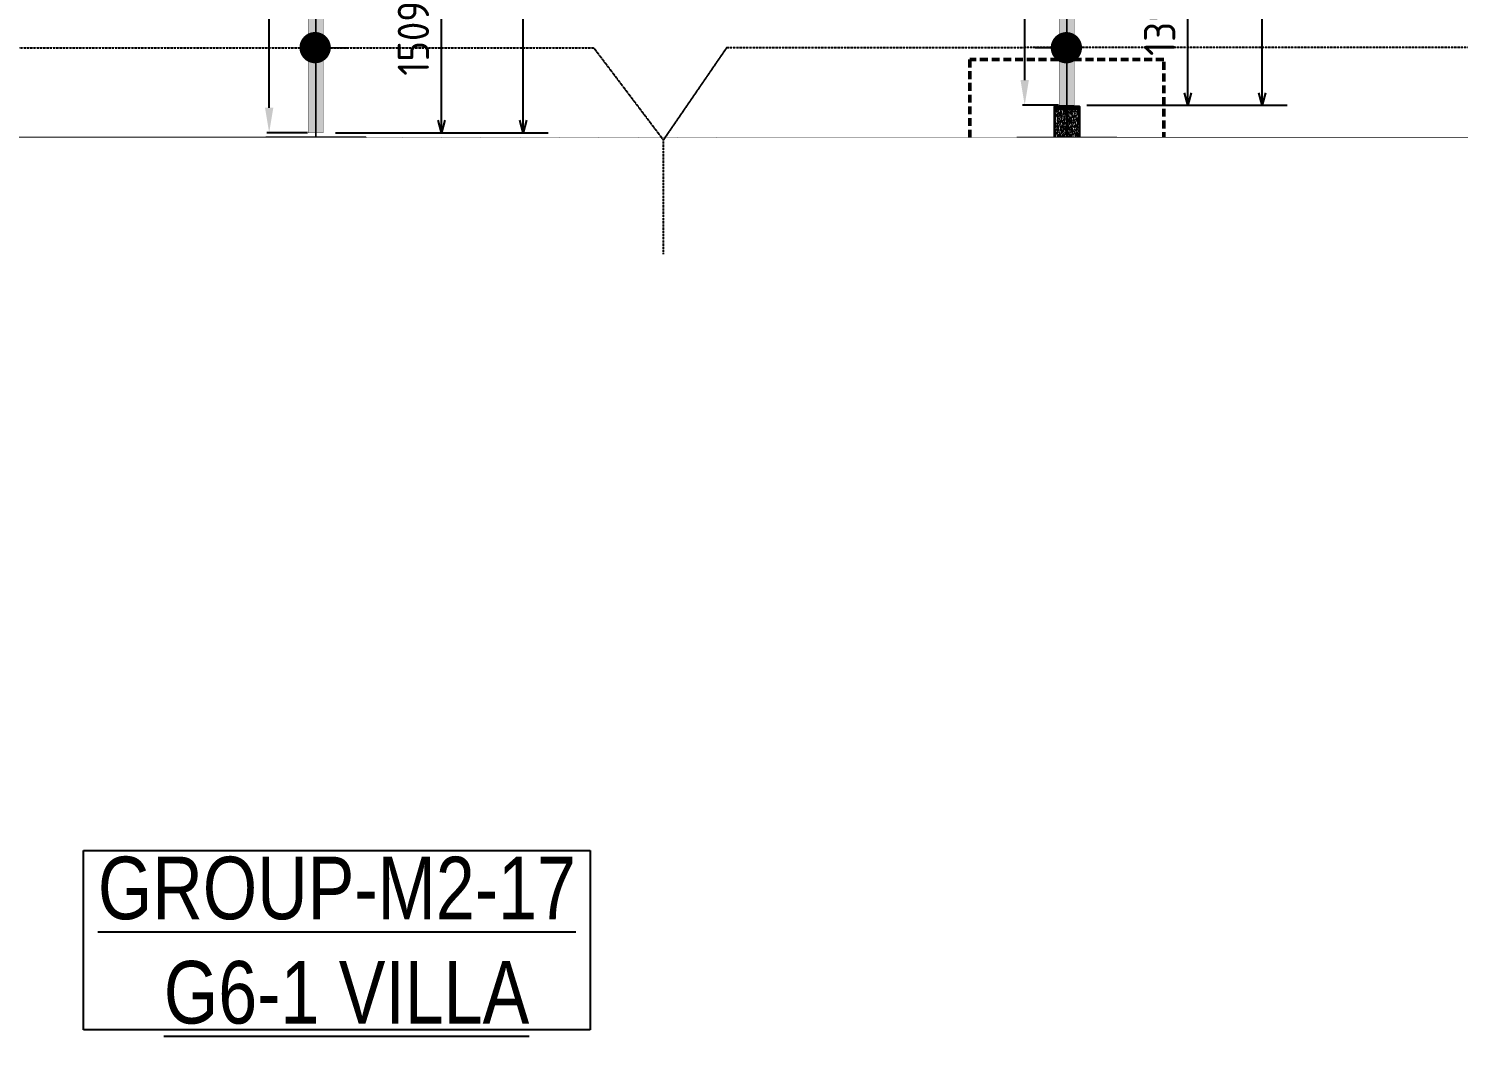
# Model space of a CAD drawing. Header units: centimetres. Extents: x -6122352 to 6876996, y -1694241 to 2592194.
# Drawn here: x 23289 to 34713, y -53967 to -45808 of the extents above; entities that cross this region are included whole.
import ezdxf
from ezdxf.xclip import XClip

# ---------------------------------------------------------------- set-up
doc = ezdxf.new("R2010")
doc.units = ezdxf.units.CM
doc.header["$MEASUREMENT"] = 0
doc.header["$XCLIPFRAME"] = 2
doc.header["$PDMODE"] = 66
doc.header["$PDSIZE"] = 100
for name, pattern in [('CENTER', [2, 1.25, -0.25, 0.25, -0.25]), ('DASHED2', [0.375, 0.25, -0.125]), ('XR-AR-MID-SETTING OUT FOR MASTER$0$23585-XR-AR-MID-GROUND FLOOR$0$23261-XR-AR-SI-GF$0$HIDDEN', [0.375, 0.25, -0.125]), ('XR-AR-MID-SETTING OUT FOR MASTER$0$23585-XR-AR-MID-GROUND FLOOR$0$945-4P-1-101-GROUND FLOOR PLAN$0$XR-MIDDLE-GROUND FLOOR PLAN$0$HIDDEN', [9.524999999999999, 6.35, -3.175])]:
    doc.linetypes.add(name, pattern=pattern)
doc.layers.get('Defpoints').update_dxf_attribs({"color": 255, "linetype": 'CENTER'})
for name, color, linetype, lineweight in [('23585-XR-AR-DAMAC PLOT LIMITS$0$1-Mid units', 41, 'Continuous', 5), ('@ Foundations', 4, 'DASHED2', 50), ('A-ANNO-TEXT', 3, 'Continuous', 25), ('XR-AR-MID-SETTING OUT FOR MASTER$0$23585-XR-AR-MID-GROUND FLOOR$0$$A-GLAZ-WNDO', 232, 'Continuous', 9), ('XR-AR-MID-SETTING OUT FOR MASTER$0$23585-XR-AR-MID-GROUND FLOOR$0$$A-WALL', 1, 'Continuous', 5), ('XR-AR-MID-SETTING OUT FOR MASTER$0$23585-XR-AR-MID-GROUND FLOOR$0$A-EQUP-KITN-PLAN', 202, 'Continuous', 9), ('XR-AR-MID-SETTING OUT FOR MASTER$0$23585-XR-AR-MID-GROUND FLOOR$0$A-FLOR-OVHD', 9, 'XR-AR-MID-SETTING OUT FOR MASTER$0$23585-XR-AR-MID-GROUND FLOOR$0$23261-XR-AR-SI-GF$0$HIDDEN', 15), ('XR-AR-MID-SETTING OUT FOR MASTER$0$23585-XR-AR-MID-GROUND FLOOR$0$A-GLAZ-SILL', 8, 'Continuous', 5), ('XR-AR-MID-SETTING OUT FOR MASTER$0$23585-XR-AR-MID-GROUND FLOOR$0$A-GLAZ-WNDO', 232, 'Continuous', 9), ('XR-AR-MID-SETTING OUT FOR MASTER$0$23585-XR-AR-MID-GROUND FLOOR$0$A-WALL', 7, 'Continuous', 30), ('XR-AR-MID-SETTING OUT FOR MASTER$0$23585-XR-AR-MID-GROUND FLOOR$0$S-COLS', 51, 'Continuous', 40)]:
    doc.layers.add(name, color=color, linetype=linetype, lineweight=lineweight)
for name, color, linetype in [('@MI-REF LAYER', 7, 'Continuous'), ('@MI-TYPE-02', 6, 'Continuous'), ('B_TH_4', 7, 'Continuous'), ('XR-AR-MID-SETTING OUT FOR MASTER$0$23585-XR-AR-MID-GROUND FLOOR$0$A-Flor-Hral', 3, 'Continuous'), ('XR-AR-MID-SETTING OUT FOR MASTER$0$23585-XR-AR-MID-GROUND FLOOR$0$A-Flor-Strs', 1, 'Continuous'), ('XR-AR-MID-SETTING OUT FOR MASTER$0$23585-XR-AR-MID-GROUND FLOOR$0$G-SHAD-20', 251, 'Continuous'), ('XR-AR-MID-SETTING OUT FOR MASTER$0$23585-XR-AR-MID-GROUND FLOOR$0$GS-HATCH-FLOOR TILE', 251, 'Continuous')]:
    doc.layers.add(name, color=color, linetype=linetype)
doc.styles.add('JWC 1.50MM', font='GOTHIC.TTF', dxfattribs={"width": 0.8, "height": 1.5})
doc.styles.add('Schueco-BEMSTIL', font='isocpeur.ttf', dxfattribs={"width": 0.9})
doc.styles.add('Xref group 33-41$0$1710 X BOUNDARY WALL OPTION 1$0$Ariel', font='arial.ttf', dxfattribs={"width": 0.8})
doc.dimstyles.new('JWC - 1.5', dxfattribs={"dimtxt": 1.5, "dimasz": 2, "dimexe": 0.18, "dimexo": 0.06, "dimgap": 0.09, "dimtad": 1, "dimtoh": 1, "dimdec": 0, "dimzin": 0, "dimdsep": 46, "dimtxsty": 'JWC 1.50MM', "dimcen": 0.09, "dimclrd": 1, "dimclre": 1, "dimclrt": 2, "dimadec": 0, "dimazin": 0, "dimtfac": 1, "dimtdec": 0, "dimtofl": 0, "dimtmove": 0, "dimatfit": 3, "dimfxl": 30, "dimtolj": 1, "dimtzin": 0, "dimarcsym": 0})
doc.dimstyles.new('MI- JWC-TXT-2.5 MM', dxfattribs={"dimscale": 1.5, "dimtxt": 2.5, "dimasz": 1, "dimexe": 2, "dimexo": 1, "dimgap": 1, "dimtad": 1, "dimdec": 0, "dimdsep": 46, "dimtxsty": 'Schueco-BEMSTIL', "dimblk": 'OPEN30', "dimcen": 0, "dimdle": 2, "dimclrd": 140, "dimclre": 8, "dimclrt": 40, "dimadec": 0, "dimazin": 2, "dimtfac": 1, "dimtdec": 0, "dimtix": 1, "dimtmove": 2, "dimatfit": 3, "dimldrblk": 'OPEN', "dimfxl": 2, "dimlwd": -1, "dimlwe": -1, "dimarcsym": 0})

# ---------------------------------------------------------------- blocks, each defined once
blk = doc.blocks.new('23585-XR-AR-DAMAC PLOT LIMITS')
at = {"layer": '23585-XR-AR-DAMAC PLOT LIMITS$0$1-Mid units', "color": 251, "true_color": 0x636466}
for points in [[(496444.1202999996, 2768891.6699), (496448.1737000002, 2768896.093699999), (496465.8687000005, 2768879.879899999), (496461.8152999999, 2768875.4561)], [(496440.0669, 2768887.246099999), (496444.1202999996, 2768891.6699), (496461.8152999999, 2768875.4561), (496457.7619000003, 2768871.032500001)], [(496457.7619000003, 2768871.032500001), (496453.7084999997, 2768866.608899999), (496436.0132999998, 2768882.8223), (496440.0669, 2768887.246099999)]]:
    blk.add_lwpolyline(points, close=True, dxfattribs=at)
blk = doc.blocks.new('A$Cf093b529')
at = {"layer": 'A-ANNO-TEXT'}
blk.add_blockref('23585-XR-AR-DAMAC PLOT LIMITS', (-495391.9901121984, -2768603.441896566), dxfattribs=at)
blk = doc.blocks.new('XR-AR-MID-SETTING OUT FOR MASTER$0$23585-XR-AR-MID-GROUND FLOOR$0$945-4P-1-101-GROUND FLOOR PLAN$0$XR-MIDDLE-GROUND FLOOR PLAN$0$A$C446944C1')
at = {"layer": 'XR-AR-MID-SETTING OUT FOR MASTER$0$23585-XR-AR-MID-GROUND FLOOR$0$A-GLAZ-SILL', "color": 252}
blk.add_line((-2.733431756496429e-07, -4.737777635455132e-05), (5.199999726377428, -4.737754352390766e-05), dxfattribs=at)
for points in [[(2.208076124545187, -0.02284434624016285), (2.208076124545187, -0.1242443462833762), (2.093846930889413, -0.07354434626176953), (2.208076124545187, -0.02284434624016285)], [(2.991923328721896, -0.02284434624016285), (2.991923328721896, -0.1242443462833762), (3.106152522144839, -0.07354434579610825), (2.991923328721896, -0.02284434624016285)]]:
    blk.add_lwpolyline(points, dxfattribs=at)
at = {"layer": 'XR-AR-MID-SETTING OUT FOR MASTER$0$23585-XR-AR-MID-GROUND FLOOR$0$A-GLAZ-WNDO', "color": 252}
for p, q in [((5.199999726610258, 0.2499526219908148), (-2.735760062932968e-07, 0.2499526222236454)), ((-2.735760062932968e-07, 0.2499526222236454), (-2.733431756496429e-07, -4.737777635455132e-05)), ((0.04999972670339048, 0.0999526223167777), (0.04999972647055984, 0.2499526219908148)), ((1.284999726805836, 0.2499526222236454), (1.284999726805836, 0.09995262185111642)), ((1.334999726619571, 0.09995262208394706), (1.334999726619571, 0.2499526222236454)), ((3.864999726880342, 0.0999526223167777), (3.864999726880342, 0.2499526224564761)), ((3.914999726694077, 0.2499526222236454), (3.914999726694077, 0.09995262185111642)), ((5.149999726563692, 0.09995262254960835), (5.149999726796523, 0.2499526222236454)), ((5.199999726610258, 0.2499526219908148), (5.199999726377428, -4.737754352390766e-05)), ((-2.733431756496429e-07, 0.09995262208394706), (2.599999726517126, 0.09995262185111642)), ((5.199999726610258, 0.0999526223167777), (2.599999726517126, 0.09995262185111642))]:
    blk.add_line(p, q, dxfattribs=at)
for points in [[(1.284999726805836, 0.1999526221770793), (0.04999972647055984, 0.1999526226427406)], [(3.914999726694077, 0.1999526221770793), (5.149999726796523, 0.1999526219442487)]]:
    blk.add_lwpolyline(points, dxfattribs=at)
for points in [[(1.224999726749957, 0.03995262226089835), (1.304999726824462, 0.03995262226089835), (1.304999726824462, 0.08995262207463384), (1.224999726517126, 0.08995262230746448)], [(2.51999972644262, 0.03995262226089835), (1.304999726824462, 0.03995262226089835), (1.304999726824462, 0.08995262207463384), (2.519999726675451, 0.08995262207463384)], [(2.599999726517126, 0.03995262226089835), (2.51999972644262, 0.03995262226089835), (2.519999726675451, 0.08995262207463384), (2.599999726517126, 0.08995262254029512)], [(2.599999726517126, 0.03995262226089835), (2.679999726591632, 0.03995262202806771), (2.679999726591632, 0.08995262254029512), (2.599999726517126, 0.08995262254029512)], [(2.679999726591632, 0.03995262202806771), (3.89499972644262, 0.039952622493729), (3.894999726675451, 0.08995262207463384), (2.679999726591632, 0.08995262254029512)], [(3.974999726749957, 0.039952622493729), (3.89499972644262, 0.039952622493729), (3.894999726675451, 0.08995262207463384), (3.974999726749957, 0.08995262230746448)]]:
    blk.add_lwpolyline(points, close=True, dxfattribs=at)
blk = doc.blocks.new('XR-AR-MID-SETTING OUT FOR MASTER$0$23585-XR-AR-MID-GROUND FLOOR$0$945-4P-1-101-GROUND FLOOR PLAN$0$XR-MIDDLE-GROUND FLOOR PLAN$0$BREAK LINE1')
blk.add_lwpolyline([(648.1633601741578, -6.16698093744526, 0, 0, 0), (100.7725748287976, -6.16698093744526, 16.74478720384293, 16.74478720384293, 0), (38.27257482879577, -177.8843240237456, 16.74478720384293, 16.74478720384293, 0), (-86.72742517120423, 165.5503621488551, 16.74478720384293, 16.74478720384293, 0), (-149.2274251712042, -6.166980937447079, 0, 0, 0), (-912.0704092131346, -6.166980937441622, 0, 0, 0)], format="xyseb")
blk = doc.blocks.new('XR-AR-MID-SETTING OUT FOR MASTER$0$23585-XR-AR-MID-GROUND FLOOR$0$945-4P-1-101-GROUND FLOOR PLAN$0$XR-MIDDLE-GROUND FLOOR PLAN$0$WRFWF')
at = {"layer": 'XR-AR-MID-SETTING OUT FOR MASTER$0$23585-XR-AR-MID-GROUND FLOOR$0$A-FLOR-OVHD', "linetype": 'XR-AR-MID-SETTING OUT FOR MASTER$0$23585-XR-AR-MID-GROUND FLOOR$0$945-4P-1-101-GROUND FLOOR PLAN$0$XR-MIDDLE-GROUND FLOOR PLAN$0$HIDDEN', "ltscale": 0.1}
for p, q in [((9250.00889430586, 14089.9999996908), (9250.008894346622, 9909.449274283641)), ((10350.00889432596, 14089.44927426482), (9250.008894305867, 14089.44927426484)), ((10350.00889432159, 13809.44927426483), (9250.008894308598, 13809.44927426484)), ((10350.00889431722, 13529.44927426483), (9250.008894311328, 13529.44927426484)), ((10350.00889431286, 13249.44927426483), (9250.008894314058, 13249.44927426484)), ((10350.00889431286, 12969.44927426484), (9250.008894314054, 12969.44927426485)), ((10350.00889431285, 12689.44927426484), (9250.00889431405, 12689.44927426486)), ((10350.00889431285, 12409.44927426485), (9250.008894314047, 12409.44927426486)), ((10350.00889431284, 12129.44927426485), (9250.008894314044, 12129.44927426487)), ((10350.00889431284, 11849.44927426486), (9250.00889431404, 11849.44927426487)), ((10350.00889431284, 11569.44927426486), (9250.008894314036, 11569.44927426488)), ((10350.00889431283, 11289.44927426487), (9250.00889431403, 11289.44927426488)), ((10350.00889431283, 11009.44927426487), (9250.008894314027, 11009.44927426489)), ((10350.00889432794, 11009.4492742833), (10350.00889432794, 9909.449274272882)), ((10350.00889432794, 9909.449274272882), (9250.008894346622, 9909.449274283641))]:
    blk.add_line(p, q, dxfattribs=at)
blk.add_lwpolyline([(10350.00889430916, 14369.99999969173), (10350.00889431698, 11009.4492742833)], dxfattribs=at)
blk = doc.blocks.new('XR-AR-MID-SETTING OUT FOR MASTER$0$23585-XR-AR-MID-GROUND FLOOR$0$945-4P-1-101-GROUND FLOOR PLAN$0$XR-MIDDLE-GROUND FLOOR PLAN$0$ASDASDASD')
blk.add_wipeout([(-42428.49006074868, 24502.348435747233), (-42278.49006074868, 24502.348435747143), (-42278.490060748925, 24052.348435747146), (-42428.49006074892, 24052.34843574723)])
blk.add_hatch(color=256).paths.add_polyline_path([(-42428.49006074868, 24502.34843574724), (-42278.49006074868, 24502.34843574715), (-42428.49006074893, 24052.34843574724)])
for p, q in [((-42278.49006074868, 24502.34843574715), (-42428.49006074868, 24502.34843574724)), ((-42428.49006074868, 24502.34843574724), (-42428.49006074893, 24052.34843574724)), ((-42428.49006074893, 24052.34843574724), (-42278.49006074868, 24502.34843574715)), ((-42278.49006074893, 24052.34843574715), (-42278.49006074868, 24502.34843574715)), ((-42428.49006074893, 24052.34843574724), (-42278.49006074893, 24052.34843574715))]:
    blk.add_line(p, q)
blk = doc.blocks.new('XR-AR-MID-SETTING OUT FOR MASTER$0$23585-XR-AR-MID-GROUND FLOOR$0$A$C08698786')
at = {"layer": 'XR-AR-MID-SETTING OUT FOR MASTER$0$23585-XR-AR-MID-GROUND FLOOR$0$S-COLS', "color": 252, "lineweight": 30}
for points in [[(5900, 19472.65428233147), (5899.999999761581, 18772.65428209305), (6100, 18772.65428209305), (6099.999999761581, 19472.65428209305)], [(-100.1414103507996, 18727.55777406693), (-100.141410112381, 17727.55777406693), (99.85858964920044, 17727.55777430534), (99.85858988761902, 18727.55777430534)], [(-100.1111845970154, 16144.64576864243), (-100.111184835434, 14944.64576864243), (99.88881516456604, 14944.64576816559), (99.88881492614746, 16144.64576816559)], [(5900.000467061996, 15688.03591275215), (5900.000467061996, 14688.03591275215), (6100.000467061996, 14688.03591299057), (6100.000467061996, 15688.03591299057)]]:
    blk.add_lwpolyline(points, close=True, dxfattribs=at)
blk = doc.blocks.new('XR-AR-MID-SETTING OUT FOR MASTER')
h = blk.add_hatch()
h.set_pattern_fill('AR-CONC', color=8, scale=0.2, angle=90)
h.set_pattern_definition([(140, (-1262400.083953284, -115249.5658790822), (3.187817107780619, 36.4369337992008), [3.81, -41.91]), (85.00000000000001, (-1262400.083953284, -115249.5658790822), (-38.21136904780703, -7.048684284993866), [3.048, -33.528116834]), (190.4514447, (-1262399.818302584, -115246.5294776823), (-35.02355038243902, 29.38824941807066), [3.23800176, -35.61804892]), (136.1842, (-1262410.243953284, -115249.5658790822), (8.408465586545434, 54.21580817842599), [5.714999999999996, -62.86499999999997]), (186.63555761, (-1262409.543253284, -115245.0478990822), (-49.48522491954431, 47.48082681030061), [4.857004628, -53.427121632]), (81.18415117, (-1262410.243953284, -115249.5658790822), (-49.48522491710654, 47.48082681299541), [4.571993414, -50.291946384]), (111, (-1262407.703953284, -115244.4858790822), (20.45303963741753, 30.3228782538265), [3.81, -41.91]), (56.00000000000004, (-1262407.703953284, -115244.4858790822), (-36.83759322446385, 12.36040566952942), [3.048, -33.528]), (161.451445, (-1262405.999533304, -115241.9589725622), (-16.38455377718105, 42.68328385574323), [3.23800176, -35.61798752]), (127.5, (-1262400.083953284, -115249.5658790822), (-16.91100777463062, 0.6177206501183644), [0, -33.1216, 0, -34.036, 0, -33.655]), (97.49999999999996, (-1262400.083953284, -115249.5658790822), (-20.0361149636239, 13.36393250206115), [0, -19.4056, 0, -32.3596, 0, -12.827]), (57.49999999999999, (-1262400.083953284, -115260.8942790822), (1.14574879853469, 27.11811903337428), [0, -12.69999999999999, 0, -39.62399999999997, 0, -52.57799999999997]), (47.5, (-1262400.083953284, -115265.9742790822), (-5.085298206666605, 29.62583627720361), [0, -16.51, 0, -26.3144, 0, -37.338])])
h.paths.add_polyline_path([(5999.999541923382, 19702.65428161621), (5900.000002175548, 19702.65428161621), (5900.000002175548, 19472.75295772805), (5999.999541923382, 19472.75295772805)])
h.paths.add_polyline_path([(6100.000002175548, 19702.65428161621), (5999.999541923382, 19702.65428161621), (5999.999541923382, 19472.75295772805), (6100.000002175548, 19472.75295772805)])
for points in [[(6100.000002175548, 19702.65428161621), (6100.000002175548, 19722.65428161621), (5900.000002175548, 19722.65428161621), (5900.000002175548, 19702.65428161621)], [(5900.000002175548, 19472.65428161621), (5900.000002175548, 19702.65428161621), (6100.000002175548, 19702.65428161621), (6100.000002175548, 19472.75295772808)]]:
    blk.add_lwpolyline(points)
at = {"layer": 'XR-AR-MID-SETTING OUT FOR MASTER$0$23585-XR-AR-MID-GROUND FLOOR$0$A-EQUP-KITN-PLAN', "color": 8}
for p, q in [((3900.071841031313, 15202.66031169891), (5500.076263219118, 15202.66031217575)), ((3900.071840971708, 14952.66031217575), (3900.071841031313, 15202.66031169891)), ((5500.0762629807, 14952.66031169891), (5500.076263219118, 15202.66031217575)), ((3500.047055631876, 14252.66031169891), (5300.028238087893, 14252.66031217575)), ((5300.027079373598, 12102.66431617737), (5300.028238087893, 14252.66031217575))]:
    blk.add_line(p, q, dxfattribs=at)
at = {"layer": 'XR-AR-MID-SETTING OUT FOR MASTER$0$23585-XR-AR-MID-GROUND FLOOR$0$A-Flor-Hral', "color": 8}
blk.add_lwpolyline([(100.008808940649, 14902.65850448608), (2090.008809119463, 14902.65850496292), (2090.008808881044, 14852.65850448608), (100.0088091790676, 14852.65850496292)], dxfattribs=at)
at = {"layer": 'XR-AR-MID-SETTING OUT FOR MASTER$0$23585-XR-AR-MID-GROUND FLOOR$0$A-FLOR-OVHD', "color": 8, "linetype": 'XR-AR-MID-SETTING OUT FOR MASTER$0$23585-XR-AR-MID-GROUND FLOOR$0$23261-XR-AR-SI-GF$0$HIDDEN', "ltscale": 5}
for p, q in [((5500.000221520662, 14952.65890216827), (3899.995457738638, 14952.65890169144)), ((3900.071499198675, 14852.66031217575), (5500.076263397932, 14852.66031265259)), ((5579.946963220835, 12102.66686105728), (5579.94848254323, 14852.65977716446)), ((3400.046698898077, 14152.65701627731), (3400.011432737112, 12202.66620731354)), ((3500.053779155016, 12202.66576147079), (3500.053778856993, 14152.65753126144))]:
    blk.add_line(p, q, dxfattribs=at)
at = {"layer": 'XR-AR-MID-SETTING OUT FOR MASTER$0$23585-XR-AR-MID-GROUND FLOOR$0$A-Flor-Strs', "color": 8}
for p, q in [((2040.00880882144, 14952.65850496292), (100.0088088214397, 14952.65850496292)), ((1200.008809238672, 14952.65850496292), (1200.008808940649, 14902.65850400925)), ((1200.008808404207, 14852.65850448608), (1200.00880882144, 13952.65850496292)), ((1480.008808463812, 14952.65850496292), (1480.008808642626, 14902.65850543976)), ((1480.008808940649, 14852.65850448608), (1480.008808940649, 13952.65850400925)), ((1760.008809119463, 14952.65850448608), (1760.008808940649, 14902.65850448608)), ((1760.008809119463, 14852.65850448608), (1760.008808523417, 13952.65850448608)), ((2040.00880882144, 14952.65850496292), (2040.008809179068, 14902.65850400925)), ((2040.008808940649, 14852.65850448608), (2040.008808881044, 13952.65850448608)), ((1100.008809238672, 13852.65850496292), (100.0088088810444, 13852.65850400925)), ((1200.00880882144, 13852.65850448608), (1200.008808583021, 13573.20923042297)), ((1480.008808881044, 13902.65850496292), (1480.008808583021, 13852.65850496292)), ((1760.008809000254, 13902.65850448608), (1760.008809000254, 13852.65850496292)), ((2040.008808881044, 13902.65850496292), (2040.008808881044, 13852.65850400925)), ((1100.008808940649, 13572.65850400925), (100.008808940649, 13572.65850448608)), ((1200.008809119463, 13572.65850448608), (1150.008809417486, 13572.65850448608))]:
    blk.add_line(p, q, dxfattribs=at)
blk.add_lwpolyline([(1200.008809119463, 13902.65850448608), (1200.008808881044, 13852.65850400925), (1150.008809179068, 13852.65850496292)], dxfattribs=at)
at = {"layer": 'XR-AR-MID-SETTING OUT FOR MASTER$0$23585-XR-AR-MID-GROUND FLOOR$0$A-Flor-Strs', "color": 8, "const_width": 15.00000006679886}
blk.add_lwpolyline([(455.1530921757221, 13685.15850496292), (650.0088085234165, 13572.65850496292), (844.8645255863667, 13685.15850543976)], dxfattribs=at)
at = {"layer": 'XR-AR-MID-SETTING OUT FOR MASTER$0$23585-XR-AR-MID-GROUND FLOOR$0$A-Flor-Strs', "color": 8}
blk.add_circle((2040.008809119463, 14402.65850496292), 45.00000020605513, dxfattribs=at)
at = {"layer": 'XR-AR-MID-SETTING OUT FOR MASTER$0$23585-XR-AR-MID-GROUND FLOOR$0$A-WALL', "color": 8}
for points in [[(100.0000008046627, 19472.65428304672), (400.0004432499409, 19472.65428209305), (400.0004433095455, 19222.70159435272), (99.99999997019768, 19222.70159482956)], [(5899.999999791384, 19472.65428161621), (6099.999999731779, 19472.65428209305), (6100.001724034548, 5500.167464256287), (5900.001724511385, 5500.167624473572), (5900.00086197257, 14852.65960931778), (5500.076263397932, 14852.66031265259), (5500.0762629807, 14952.66031169891), (5900.000431150198, 14952.65961027145)], [(5600.000443965197, 19472.65428209305), (5899.999999791384, 19472.65428161621), (5899.999999850988, 19222.65428209305), (5600.000443309546, 19222.70159482956)], [(3900.046799689531, 14852.65960979462), (3900.046799749136, 14952.65960931778), (3400.047055512667, 14952.661257267), (3400.046698898077, 14152.65701627731), (3500.047055453062, 14152.6577372551), (3500.047055572271, 14852.65960979462)], [(3400.011432737112, 12202.66620731354), (3500.05377843976, 12202.66548633575), (3500.054259866476, 11502.6662735939), (4400.00315502286, 11502.6662735939), (4400.003322631121, 11252.66687631607), (3650.009347468615, 11252.66637420654), (3650.00999417901, 11027.59896087646), (3399.999906569719, 11027.60113668442)]]:
    blk.add_lwpolyline(points, close=True, dxfattribs=at)
blk.add_lwpolyline([(3500.047055572271, 14852.65960979462), (3400.047011226416, 14852.65965414047)], dxfattribs=at)
at = {"layer": 'XR-AR-MID-SETTING OUT FOR MASTER$0$23585-XR-AR-MID-GROUND FLOOR$0$$A-GLAZ-WNDO', "color": 8, "xscale": -1000, "yscale": 1000, "zscale": 1000}
blk.add_blockref('XR-AR-MID-SETTING OUT FOR MASTER$0$23585-XR-AR-MID-GROUND FLOOR$0$945-4P-1-101-GROUND FLOOR PLAN$0$XR-MIDDLE-GROUND FLOOR PLAN$0$A$C446944C1', (5600.000170022249, 19222.70166015625), dxfattribs=at)
at = {"layer": 'XR-AR-MID-SETTING OUT FOR MASTER$0$23585-XR-AR-MID-GROUND FLOOR$0$$A-WALL', "color": 8}
blk.add_blockref('XR-AR-MID-SETTING OUT FOR MASTER$0$23585-XR-AR-MID-GROUND FLOOR$0$945-4P-1-101-GROUND FLOOR PLAN$0$XR-MIDDLE-GROUND FLOOR PLAN$0$WRFWF', (-9150.000085562468, -796.7907695770264), dxfattribs=at)
at = {"layer": 'XR-AR-MID-SETTING OUT FOR MASTER$0$23585-XR-AR-MID-GROUND FLOOR$0$A-FLOR-OVHD', "color": 8, "linetype": 'XR-AR-MID-SETTING OUT FOR MASTER$0$23585-XR-AR-MID-GROUND FLOOR$0$23261-XR-AR-SI-GF$0$HIDDEN', "ltscale": 5, "xscale": -0.9999999999999997, "rotation": 194.2810957359752}
blk.add_blockref('XR-AR-MID-SETTING OUT FOR MASTER$0$23585-XR-AR-MID-GROUND FLOOR$0$945-4P-1-101-GROUND FLOOR PLAN$0$XR-MIDDLE-GROUND FLOOR PLAN$0$BREAK LINE1', (675.0088040530682, 13433.20923042297), dxfattribs=at)
at = {"layer": 'XR-AR-MID-SETTING OUT FOR MASTER$0$23585-XR-AR-MID-GROUND FLOOR$0$G-SHAD-20', "color": 8}
blk.add_blockref('XR-AR-MID-SETTING OUT FOR MASTER$0$23585-XR-AR-MID-GROUND FLOOR$0$945-4P-1-101-GROUND FLOOR PLAN$0$XR-MIDDLE-GROUND FLOOR PLAN$0$ASDASDASD', (44478.49782505631, -10849.71202945709), dxfattribs=at)
at = {"layer": 'XR-AR-MID-SETTING OUT FOR MASTER$0$23585-XR-AR-MID-GROUND FLOOR$0$A-Flor-Hral', "color": 8}
blk.add_lwpolyline([(1150.008809179068, 13560.48195743561), (1150.008809059858, 13902.65850496292), (2090.008809238672, 13902.65850496292), (2090.008809119463, 13952.65850496292), (1100.008808940649, 13952.65850448608), (1100.008809119463, 13547.75468444824)], dxfattribs=at)
at = {"layer": 'XR-AR-MID-SETTING OUT FOR MASTER$0$23585-XR-AR-MID-GROUND FLOOR$0$A-Flor-Strs', "color": 8}
blk.add_lwpolyline([(650.0088085234165, 13572.65850496292), (650.008808940649, 14402.65850448608), (2040.008809119463, 14402.65850496292)], dxfattribs=at)
at = {"layer": 'XR-AR-MID-SETTING OUT FOR MASTER$0$23585-XR-AR-MID-GROUND FLOOR$0$A-WALL', "color": 8}
for points in [[(99.99999931454659, 19472.65428209305), (-99.99999925494194, 19472.65428256989), (-99.998236566782, 5500.00000667572), (100.0017631351948, 5500.000006198883), (99.9995484650135, 8850.141927242279), (1100.048611491919, 8850.10940027237), (1100.048611015081, 8950.109399795532), (100.03925588727, 8950.072475910187), (100.0088088810444, 10949.9982419014), (2099.951952844858, 10949.99824142456), (2099.998660355806, 9950.143901348114), (2199.988806992769, 9950.143900871277), (2200.057162195444, 11149.97698402405), (2100.075846284628, 11149.97698354721), (2100.039519578218, 11049.97698402405), (100.0088088810444, 11049.99824142456)], [(2200.013650625944, 13652.63605213165), (2200.017217665911, 13652.6360502243), (2200.024336546659, 13852.63604974747), (1199.974533885717, 13852.65850543976), (1199.974534541368, 13752.66171360016), (1850.013650208712, 13752.64729642868), (1850.013650685549, 13102.64278697968), (2100.128742069006, 13102.63829755783), (2100.128742545843, 12652.63829708099), (1949.986809521914, 12652.64009141922), (1949.9868093431, 12552.35255002975), (2100.055755704641, 12552.35255050659), (2100.016017049551, 12049.97720527649), (2199.959899276495, 12049.97720527649), (2199.999632865191, 13202.6360502243), (2050.003180772066, 13202.63829612732), (2050.012347489595, 13652.63829517365), (2200.019845813513, 13652.63604927063)], [(1950.000811725855, 13202.63829565048), (2000.00029399991, 13202.63829565048), (2000.00945982337, 13652.63829517365), (1950.000810950994, 13652.63829469681)]]:
    blk.add_lwpolyline(points, close=True, dxfattribs=at)
at = {"layer": 'XR-AR-MID-SETTING OUT FOR MASTER$0$23585-XR-AR-MID-GROUND FLOOR$0$GS-HATCH-FLOOR TILE', "color": 8}
blk.add_blockref('XR-AR-MID-SETTING OUT FOR MASTER$0$23585-XR-AR-MID-GROUND FLOOR$0$A$C08698786', (-1.490116119384766e-07, 0), dxfattribs=at)
blk = doc.blocks.new('MID UNIT')
at = {"xscale": 0.001, "yscale": 0.001, "zscale": 0.001}
blk.add_blockref('XR-AR-MID-SETTING OUT FOR MASTER', (0, 0), dxfattribs=at)
blk = doc.blocks.new('TH_4')
at = {"xscale": -1}
for p in [(495814.3053798475, 2769130.514097063), (495826.3053798475, 2769130.514097063)]:
    blk.add_blockref('MID UNIT', p, dxfattribs=at)
blk.add_blockref('MID UNIT', (495814.3053798428, 2769130.514097063))
blk = doc.blocks.new('A$C780da55d')
at = {"layer": 'B_TH_4', "xscale": 1.000039159572381, "yscale": 1.000039159572381, "zscale": 1.000039159572381}
blk.add_blockref('TH_4', (-495814.0704651335, -2769239.302089663), dxfattribs=at)
blk = doc.blocks.new('23585-XR-AR-MALDIVE-2$0$TH_4')
blk.add_blockref('A$C780da55d', (495794.655359471, 2769130.864096801))
at = {"layer": '@ Foundations', "linetype": 'DASHED2', "ltscale": 0.25}
for points in [[(495819.5304292943, 2769148.562415211), (495821.0804292943, 2769148.562415211), (495821.0804292943, 2769150.612415211), (495819.5304292943, 2769150.612415211)], [(495813.2805292943, 2769147.567329024), (495815.3305292943, 2769147.567329024), (495815.3305292943, 2769149.917329025), (495813.2805292943, 2769149.917329025)], [(495812.9555292943, 2769144.710129024), (495815.6555292943, 2769144.710129024), (495815.6555292943, 2769147.210129024), (495812.9555292943, 2769147.210129024)], [(495819.3304292943, 2769144.432815211), (495821.2804292943, 2769144.432815211), (495821.2804292943, 2769146.982815211), (495819.3304292943, 2769146.982815211)]]:
    blk.add_lwpolyline(points, close=True, dxfattribs=at)
blk = doc.blocks.new('_Dot')
at = {"color": 0, "linetype": 'ByBlock', "lineweight": -2}
blk.add_line((-0.5, 0), (-1, 0), dxfattribs=at)
at = {"color": 0, "linetype": 'ByBlock', "const_width": 0.5}
blk.add_lwpolyline([(-0.25, 0, 1), (0.25, 0, 1)], format="xyb", close=True, dxfattribs=at)
blk = doc.blocks.new('_Open30')
at = {"color": 0, "linetype": 'ByBlock', "lineweight": -2}
for p, q in [((-1, 0.26794919), (0, 0)), ((0, 0), (-1, -0.26794919)), ((0, 0), (-1, 0))]:
    blk.add_line(p, q, dxfattribs=at)
blk = doc.blocks.new('*D3395')
at = {"layer": '@MI-TYPE-02', "color": 8, "transparency": 16777216}
for p, q in [((-8542.20059442532, -12260.61579767963), (-8542.245961492481, -13861.87864345812)), ((-4353.909797713452, -12259.87460428463), (-4353.955189142111, -13861.99730634302))]:
    blk.add_line(p, q, dxfattribs=at)
at = {"layer": '@MI-TYPE-02', "color": 140, "transparency": 16777216}
blk.add_line((-8442.240295121599, -13661.8814767439), (-4453.949522690959, -13661.99447321778), dxfattribs=at)
at = {"layer": 'Defpoints', "color": 0, "transparency": 16777216}
for p in [(-8542.19776121981, -12160.61579771977), (-4353.906964507943, -12159.87460432476), (-4353.949522731093, -13661.99730642329)]:
    blk.add_point(p, dxfattribs=at)
at = {"layer": '@MI-TYPE-02', "color": 140, "transparency": 16777216, "xscale": 100, "yscale": 100, "zscale": 100}
for p, rotation in [((-8542.240295081465, -13661.87864353839), 179.9983766928187), ((-4353.949522731094, -13661.99730642329), 359.9983766928187)]:
    blk.add_blockref('_Open30', p, dxfattribs=dict(at, rotation=rotation))
at = {"layer": '@MI-TYPE-02', "color": 40, "transparency": 16777216, "insert": (-6448.088534193885, -13436.93797507114), "char_height": 250, "attachment_point": 5, "rotation": 359.99837669281874, "style": 'Schueco-BEMSTIL'}
blk.add_mtext('4188', dxfattribs=at)
blk = doc.blocks.new('_Open')
at = {"color": 0, "linetype": 'ByBlock', "lineweight": -2}
for p, q in [((-1, 0.1666666666666667), (0, 0)), ((-1, -0.1666666666666667), (0, 0)), ((0, 0), (-1, 0))]:
    blk.add_line(p, q, dxfattribs=at)
blk = doc.blocks.new('*D3403')
at = {"layer": '@MI-TYPE-02', "color": 8, "transparency": 16777216}
for p, q in [((-8763.587747998012, -6260.112525587274), (-8763.63587426379, -7958.763245484304)), ((-4345.548798783101, -6261.732897245774), (-4345.596882686804, -7958.88841760841))]:
    blk.add_line(p, q, dxfattribs=at)
at = {"layer": '@MI-TYPE-02', "color": 140, "transparency": 16777216}
blk.add_line((-8663.63020789291, -7758.766078770082), (-4445.591216235653, -7758.885584483173), dxfattribs=at)
at = {"layer": 'Defpoints', "color": 0, "transparency": 16777216}
for p in [(-8763.584914792502, -6160.11252562741), (-4345.545965577591, -6161.732897285909), (-4345.591216275786, -7758.88841768868)]:
    blk.add_point(p, dxfattribs=at)
at = {"layer": '@MI-TYPE-02', "color": 140, "transparency": 16777216, "xscale": 100, "yscale": 100, "zscale": 100}
for p, rotation in [((-8763.630207852773, -7758.763245564574), 179.9983766928187), ((-4345.591216275788, -7758.88841768868), 359.9983766928187)]:
    blk.add_blockref('_Open30', p, dxfattribs=dict(at, rotation=rotation))
at = {"layer": '@MI-TYPE-02', "color": 40, "transparency": 16777216, "insert": (-6565.071490281434, -7533.82553516098), "char_height": 250, "attachment_point": 5, "rotation": 359.99837669281874, "style": 'Schueco-BEMSTIL'}
blk.add_mtext('4418', dxfattribs=at)
blk = doc.blocks.new('*D3405')
at = {"color": 1, "lineweight": -2, "transparency": 16777216}
for p, q in [((-8763.560173129517, -6034.112528178011), (-8763.560173129517, -5710.853828332969)), ((-6554.540698522062, -6034.922714007276), (-6554.540698522062, -5710.853828332969)), ((-8563.560173129517, -5728.853828332969), (-6754.540698522062, -5728.853828332969))]:
    blk.add_line(p, q, dxfattribs=at)
at = {"color": 1, "transparency": 16777216}
for points in [[(-8563.560173129517, -5695.520494999636), (-8563.560173129517, -5762.187161666302), (-8763.560173129517, -5728.853828332969)], [(-6754.540698522062, -5695.520494999636), (-6754.540698522062, -5762.187161666302), (-6554.540698522062, -5728.853828332969)]]:
    blk.add_solid(points, dxfattribs=at)
at = {"layer": 'Defpoints', "color": 0, "transparency": 16777216}
for p in [(-6554.540698522062, -5728.853828332969), (-8763.560173129517, -6040.112528178011), (-6554.540698522062, -6040.922714007276)]:
    blk.add_point(p, dxfattribs=at)
at = {"color": 2, "transparency": 16777216, "insert": (-7659.050435825789, -5641.08088475717), "char_height": 150, "attachment_point": 5, "style": 'JWC 1.50MM'}
blk.add_mtext('\\A1;2209', dxfattribs=at)
blk = doc.blocks.new('*D3397')
at = {"color": 1, "lineweight": -2, "transparency": 16777216}
for p, q in [((-8542.215580055898, -12034.61579904273), (-8542.215580055898, -11747.57171099879)), ((-8342.215580055898, -11765.57171099879), (-6648.061272281991, -11765.57171099879)), ((-6448.061272281991, -12094.24520168375), (-6448.061272281991, -11747.57171099879))]:
    blk.add_line(p, q, dxfattribs=at)
at = {"color": 1, "transparency": 16777216}
for points in [[(-8342.215580055898, -11732.23837766546), (-8342.215580055898, -11798.90504433212), (-8542.215580055898, -11765.57171099879)], [(-6648.061272281991, -11732.23837766546), (-6648.061272281991, -11798.90504433212), (-6448.061272281991, -11765.57171099879)]]:
    blk.add_solid(points, dxfattribs=at)
at = {"layer": 'Defpoints', "color": 0, "transparency": 16777216}
for p in [(-6448.061272281991, -11765.57171099879), (-8542.215580055898, -12040.61579904273), (-6448.061272281991, -12100.24520168375)]:
    blk.add_point(p, dxfattribs=at)
at = {"color": 2, "transparency": 16777216, "insert": (-7495.138426168945, -11677.79876742299), "char_height": 150, "attachment_point": 5, "style": 'JWC 1.50MM'}
blk.add_mtext('\\A1;2094', dxfattribs=at)
blk = doc.blocks.new('*D3538')
at = {"color": 8, "transparency": 16777216}
for p, q in [((-8763.584914792504, -6260.11252562741), (-8763.584914792504, -7305.817373424536)), ((-7254.5530693536, -6700.922712731972), (-7254.5530693536, -7305.817373424536))]:
    blk.add_line(p, q, dxfattribs=at)
at = {"color": 140, "transparency": 16777216}
blk.add_line((-8663.584914792504, -7105.817373424536), (-7354.5530693536, -7105.817373424536), dxfattribs=at)
at = {"layer": 'Defpoints', "color": 0, "transparency": 16777216}
for p in [(-8763.584914792504, -6160.11252562741), (-7254.5530693536, -6600.922712731972), (-7254.5530693536, -7105.817373424536)]:
    blk.add_point(p, dxfattribs=at)
at = {"color": 140, "transparency": 16777216, "xscale": 100, "yscale": 100, "zscale": 100, "rotation": 180}
blk.add_blockref('_Open30', (-8763.584914792504, -7105.817373424536), dxfattribs=at)
at = {"color": 140, "transparency": 16777216, "xscale": 100, "yscale": 100, "zscale": 100}
blk.add_blockref('_Open30', (-7254.5530693536, -7105.817373424536), dxfattribs=at)
at = {"color": 40, "transparency": 16777216, "insert": (-8009.068992073052, -6880.817373424536), "char_height": 250, "attachment_point": 5, "style": 'Schueco-BEMSTIL'}
blk.add_mtext('1509', dxfattribs=at)
blk = doc.blocks.new('*D3544')
at = {"color": 8, "transparency": 16777216}
for p, q in [((-8542.19776121981, -12260.61579771977), (-8542.19776121981, -13269.31993809715)), ((-7148.061272281991, -12700.24520168375), (-7148.061272281991, -13269.31993809715))]:
    blk.add_line(p, q, dxfattribs=at)
at = {"color": 140, "transparency": 16777216}
blk.add_line((-8442.19776121981, -13069.31993809715), (-7248.061272281991, -13069.31993809715), dxfattribs=at)
at = {"layer": 'Defpoints', "color": 0, "transparency": 16777216}
for p in [(-8542.19776121981, -12160.61579771977), (-7148.061272281991, -12600.24520168375), (-7148.061272281991, -13069.31993809715)]:
    blk.add_point(p, dxfattribs=at)
at = {"color": 140, "transparency": 16777216, "xscale": 100, "yscale": 100, "zscale": 100, "rotation": 180}
blk.add_blockref('_Open30', (-8542.19776121981, -13069.31993809715), dxfattribs=at)
at = {"color": 140, "transparency": 16777216, "xscale": 100, "yscale": 100, "zscale": 100}
blk.add_blockref('_Open30', (-7148.061272281991, -13069.31993809715), dxfattribs=at)
at = {"color": 40, "transparency": 16777216, "insert": (-7845.129516750901, -12844.31993809715), "char_height": 250, "attachment_point": 5, "style": 'Schueco-BEMSTIL'}
blk.add_mtext('1394', dxfattribs=at)
blk = doc.blocks.new('G6-Partition Walls')
at = {"layer": '@MI-TYPE-02'}
h = blk.add_hatch(color=256, dxfattribs=at)
h.dxf.hatch_style = 1
h.paths.add_polyline_path([(-8541.848166098527, -40.88074224028969), (-8541.872907761543, -160.8807396896445), (-4353.582160762395, -161.8629796194436), (-4353.557419099379, -41.86298217007425)])
h.paths.add_polyline_path([(-8763.560173129517, -6040.112528178011), (-8763.584914792504, -6160.11252562741), (-4345.545965577592, -6161.732897285925), (-4345.521223914606, -6041.732899836541)])
h.paths.add_polyline_path([(-8542.19776121981, -12160.61579771977), (-8542.215580055898, -12040.61579904273), (-4353.924783344119, -12039.87460564774), (-4353.906964507973, -12159.87460432477)])
h.paths.add_polyline_path([(-8463.178936703334, -18160.78914379676), (-8463.196755539451, -18040.78914511974), (-4346.711233538779, -18040.01476849896), (-4346.693414702633, -18160.01476717599)])
at = {"layer": '@MI-TYPE-02', "const_width": 2.5}
for points in [[(-8763.560173129517, -6040.112528178011), (-8763.584914792504, -6160.11252562741), (-4345.545965577592, -6161.732897285925), (-4345.521223914606, -6041.732899836541)], [(-8542.19776121981, -12160.61579771977), (-8542.215580055898, -12040.61579904273), (-4353.924783344119, -12039.87460564774), (-4353.906964507973, -12159.87460432477)]]:
    blk.add_lwpolyline(points, close=True, dxfattribs=at)
at = {"color": 94}
for base, p1, p2, picture, middle in [((-6554.540698522062, -5728.853828332969), (-8763.560173129517, -6040.112528178011), (-6554.540698522062, -6040.922714007276), '*D3405', (-7659.050435825789, -5641.08088475717)), ((-6448.061272281991, -11765.57171099879), (-8542.215580055898, -12040.61579904273), (-6448.061272281991, -12100.24520168375), '*D3397', (-7495.138426168945, -11677.79876742299))]:
    dim = blk.add_linear_dim(base=base, p1=p1, p2=p2, dimstyle='JWC - 1.5', dxfattribs=at)
    dim.commit()
    dim.dimension.update_dxf_attribs({"geometry": picture, "text_midpoint": middle})
for base, p1, p2, picture, middle in [((-7254.5530693536, -7105.817373424536), (-8763.584914792504, -6160.11252562741), (-7254.5530693536, -6600.922712731972), '*D3538', (-8009.068992073052, -6880.817373424536)), ((-7148.061272281991, -13069.31993809715), (-8542.19776121981, -12160.61579771977), (-7148.061272281991, -12600.24520168375), '*D3544', (-7845.129516750901, -12844.31993809715))]:
    dim = blk.add_linear_dim(base=base, p1=p1, p2=p2, dimstyle='MI- JWC-TXT-2.5 MM')
    dim.commit()
    dim.dimension.update_dxf_attribs({"geometry": picture, "text_midpoint": middle})
at = {"layer": '@MI-TYPE-02'}
dim = blk.add_linear_dim(base=(-4345.591216275786, -7758.88841768868), p1=(-8763.584914792504, -6160.11252562741), p2=(-4345.545965577592, -6161.73289728591), angle=179.9983766928187, dimstyle='MI- JWC-TXT-2.5 MM', dxfattribs=at)
dim.commit()
dim.dimension.update_dxf_attribs({"geometry": '*D3403', "text_midpoint": (-6565.077864993827, -7758.825535070674), "dimtype": 128})
dim = blk.add_linear_dim(base=(-4353.949522731093, -13661.99730642329), p1=(-8542.19776121981, -12160.61579771977), p2=(-4353.906964507943, -12159.87460432477), angle=179.9983766928187, dimstyle='MI- JWC-TXT-2.5 MM', dxfattribs=at)
dim.commit()
dim.dimension.update_dxf_attribs({"geometry": '*D3395', "text_midpoint": (-6448.088534193886, -13436.93797507114)})

msp = doc.modelspace()

# ---------------------------------------------------------------- hatches: boundary and pattern name
at = {"layer": '@MI-REF LAYER', "transparency": 33554457}
h = msp.add_hatch(dxfattribs=at)
h.set_pattern_fill('ANSI31', color=256, scale=1999.999998458916, angle=186.7183412143764)
h.set_pattern_definition([(231.7183412143764, (-2377109729.195271, -1504175463.930205), (196.2436825049419, -154.8819453021617), [])])
h.paths.add_polyline_path([(37485.87549179437, -46681.0159226474), (37485.79415775169, -46380.38627159258), (43736.03965251718, -46381.51422290241), (43733.4637277786, -60655.3255225004), (7431.902239674695, -60648.88801920837), (7434.384580928026, -46375.05713173888), (13684.63007956549, -46376.16551456899), (13684.44212222518, -46676.79511618214)])

# ---------------------------------------------------------------- block references
at = {"layer": '@MI-REF LAYER', "xscale": 1000, "yscale": 1000, "zscale": 1000, "rotation": 312.4882903633292}
msp.add_blockref('A$Cf093b529', (-891608.7329339073, 539022.7201118186), dxfattribs=at)

# ---------------------------------------------------------------- next in the draw order: block references
at = {"layer": '@MI-REF LAYER'}
ref = msp.add_blockref('23585-XR-AR-MALDIVE-2$0$TH_4', (-496279777.8169057, -2769108698.086151), dxfattribs=dict(at, xscale=999.9999999999998, yscale=999.9999999999998, zscale=999.9999999999998, rotation=359.98983950651))
XClip(ref).set_block_clipping_path([(495835.39572674944, 2769154.443476159), (495826.30553093296, 2769154.413798146), (495820.30552665447, 2769154.4137643697), (495814.3055218209, 2769154.4137305906), (495808.305379417, 2769154.4138442734), (495802.30537704076, 2769154.4138104953), (495793.353489768, 2769154.4437513817), (495793.3527721728, 2769130.513902019), (495835.39557971875, 2769130.513791944)])

# ---------------------------------------------------------------- next in the draw order: linework, layer by layer
at = {"layer": '@MI-REF LAYER', "const_width": 5}
msp.add_lwpolyline([(7431.902239700623, -60648.88801923669), (7434.384580780546, -46375.05713187397), (13684.6300795508, -46376.16551461129), (13684.4421219254, -46676.79511652668), (37485.87549178784, -46681.01592271402), (37485.7941576205, -46380.38627176965), (43736.03965592691, -46381.49465193231), (43733.46372744191, -60655.32552285605)], close=True, dxfattribs=at)

# ---------------------------------------------------------------- next in the draw order: block references
at = {"layer": '@MI-REF LAYER', "extrusion": (7.325489259026273e-12, 6.924061130985904e-09, 1), "xscale": -250, "yscale": 250, "zscale": 250, "rotation": 359.8945074406977}
msp.add_blockref('_Dot', (25578.81719454091, -45959.83534369123, -22.46054033339662), dxfattribs=at)
at = {"layer": '@MI-REF LAYER', "extrusion": (6.458199295461157e-15, 6.924065006077063e-09, 1), "xscale": 250, "yscale": 250, "zscale": 250, "rotation": 0.04482159175591238}
msp.add_blockref('_Dot', (31581.19381868296, -45960.57187343021, -22.46054052584788), dxfattribs=at)

# ---------------------------------------------------------------- next in the draw order: wipeouts: each hides what was drawn before it
at = {"color": 10}
msp.add_wipeout([(37485.87549179436, -46681.015922647406), (37485.79415775169, -46380.38627159257), (43736.03965251719, -46381.51422290239), (43733.463727778595, -60655.325522500396), (7431.902239674695, -60648.88801920839), (7434.3845809280265, -46375.05713173889), (13684.63007956549, -46376.165514569), (13684.442122225182, -46676.795116182155)], dxfattribs=at).dxf.layer = '@MI-REF LAYER'

# ---------------------------------------------------------------- next in the draw order: linework, layer by layer
at = {"layer": '@MI-REF LAYER', "linetype": 'DASHED2', "extrusion": (1.726954245872189e-12, -7.460188284697674e-09, 1)}
for points, elevation in [([(13580.29151207815, -45959.4336891556), (27803.88488309412, -45961.08940462587), (28360.59603529831, -46697.93260349628)], -22.45987936541093), ([(37580.30918138854, -45958.31069381411), (28865.89475158279, -45960.85226329245), (28360.59603529831, -46697.93260349628)], -22.45987936541093), ([(28360.59603529831, -46697.93260349628), (28360.81606084141, -47884.89472792907)], -22.45988742958745)]:
    msp.add_lwpolyline(points, dxfattribs=dict(at, elevation=elevation))

# ---------------------------------------------------------------- next in the draw order: block references
at = {"layer": '@MI-TYPE-02', "rotation": 89.9898100330467}
msp.add_blockref('G6-Partition Walls', (19484.22333531386, -37875.55836606915), dxfattribs=at)

# ---------------------------------------------------------------- next in the draw order: texts
at = {"layer": '@MI-REF LAYER', "color": 3, "insert": (23778.30469067609, -52426.22206629794, 118.1860596128916), "char_height": 500, "width": 3948.532521541532, "attachment_point": 1, "rotation": 359.98779882366546, "style": 'Xref group 33-41$0$1710 X BOUNDARY WALL OPTION 1$0$Ariel', "bg_fill": 19, "box_fill_scale": 1.1, "bg_fill_color": 256, "bg_fill_transparency": 0}
msp.add_mtext('\\pxqc;{\\LGROUP-M2-17  G6-1 VILLA}', dxfattribs=at)

# ---------------------------------------------------------------- next in the draw order: wipeouts: each hides what was drawn before it
msp.add_wipeout([(17467.21542616232, -47695.514621545764), (24436.702311163932, -47696.85861081704), (24435.988805455305, -51396.85854362709), (17466.50192038703, -51395.514553691944)]).dxf.layer = '@MI-REF LAYER'

# ---------------------------------------------------------------- next in the draw order: wipeouts: each hides what was drawn before it
at = {"color": 6}
msp.add_wipeout([(25675.019532249076, -47610.73975413907), (32860.74314719598, -47612.186933550794), (32860.078220188145, -50913.77578314158), (25674.35460523598, -50912.3286058489)], dxfattribs=at).translate(0, 0, -20.73480818323025).dxf.layer = '@MI-REF LAYER'
at = {"color": 10}
msp.add_wipeout([(17466.501922201976, -51395.514554061476), (24435.988804861958, -51396.85854425955), (24436.707255621423, -47696.86400968244), (17467.215425806782, -47695.514621843846), (17466.501922329626, -51395.51455420084)], dxfattribs=at).dxf.layer = '@MI-REF LAYER'

doc.saveas('drawing.dxf')
